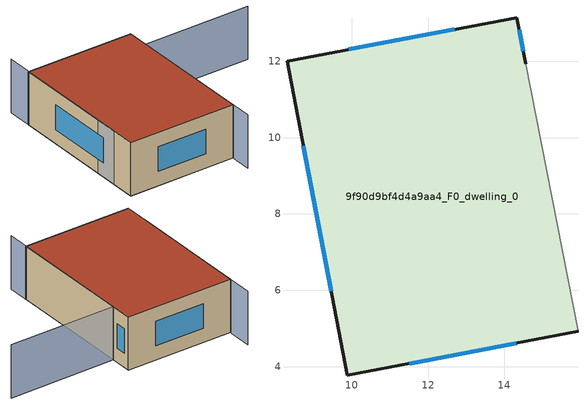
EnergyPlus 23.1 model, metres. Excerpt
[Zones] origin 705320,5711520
9f90d9bf4d4a9aa4_F0_dwelling_0
 floor ground (EU_floor_Construction): 15.93,4.93 14.56,11.93 14.32,13.15 8.31,12 9.89,3.77 z0
 wall outside (EU_wall_Construction): 15.93,4.93 9.89,3.77 8.31,12 14.32,13.15 14.56,11.93 z0:3
 wall adiabatic (EU_wall_Construction): 14.56,11.93 15.93,4.93 z0:3
 window (EU_Window_Construction): 9.92,12.31 12.7,12.84 / 14.38,12.82 14.5,12.26 / 14.31,4.62 11.51,4.08 / 9.46,5.98 8.73,9.79 z0.81:2.19
 roof outside (EU_roof_Construction): 14.32,13.15 14.56,11.93 15.93,4.93 9.89,3.77 8.31,12 z3
shading: 16.16,3.74 14.56,11.93 / 14.56,11.93 20.57,13.1 / 8.04,13.4 9.62,5.14 z0:3
[Building]
EU S2 Campaign: North Axis=0; Terrain=City; Solar Distribution=FullExterior
[Site:Location]
London: Latitude=51.5; Longitude=-0.5; Time Zone=0; Elevation=25
[SizingPeriod:WeatherFileDays]
AnnualSizingPeriod: Begin Month=1; Begin Day of Month=1; End Month=12; End Day of Month=31; Day of Week for Start Day=Monday; Use Weather File Daylight Saving Period=No; Use Weather File Rain and Snow Indicators=No
[MATERIAL]
EU_InternalMass_Material: Roughness=MediumRough; Thickness=0.1; Conductivity=1; Density=1800; Specific Heat=900; Thermal Absorptance=0.9; Solar Absorptance=0.7; Visible Absorptance=0.7
[MATERIAL:NOMASS] Roughness=MediumRough; Thermal Absorptance=0.9; Solar Absorptance=0.7; Visible Absorptance=0.7
Name | Thermal Resistance
EU_wall_NoMass | 0.735294
EU_roof_NoMass | 0.520833
EU_floor_NoMass | 1.81159
[WINDOWMATERIAL:SIMPLEGLAZINGSYSTEM]
EU_Window_SimpleGlazing: UFactor=3.92; Solar Heat Gain Coefficient=0.85; Visible Transmittance=0.85
[CONSTRUCTION]
EU_wall_Construction: EU_wall_NoMass
EU_roof_Construction: EU_roof_NoMass
EU_floor_Construction: EU_floor_NoMass
EU_InternalMass_Construction: EU_InternalMass_Material
EU_Window_Construction: EU_Window_SimpleGlazing
[ZONE]
9f90d9bf4d4a9aa4_F0_dwelling_0: Type=1; Multiplier=1; Ceiling Height=autocalculate; Volume=154.296; Floor Area=autocalculate; Part of Total Floor Area=Yes
[INTERNALMASS]
9f90d9bf4d4a9aa4_F0_dwelling_0_EU_InternalMass: Construction=EU_InternalMass_Construction; Zone or ZoneList=9f90d9bf4d4a9aa4_F0_dwelling_0; Surface Area=51.4322
[OTHEREQUIPMENT]
EU_Step8_InternalGain_9f90d9bf4d4a9aa4_F0_dwelling_0_f000: Fuel Type=Electricity; Zone or ZoneList or Space or SpaceList=9f90d9bf4d4a9aa4_F0_dwelling_0; Schedule=EU_Step8_GainSchedule_9f90d9bf4d4a9aa4_F0_dwelling_0_f000; Design Level Calculation Method=Watts/Area; Power per Zone Floor Area=1; Fraction Latent=0; Fraction Radiant=0; Fraction Lost=0; Carbon Dioxide Generation Rate=0; EndUse Subcategory=EU_Step8_InternalGains
[ZONEVENTILATION:DESIGNFLOWRATE]
EU_ConstantAir_9f90d9bf4d4a9aa4_F0_dwelling_0: Zone or ZoneList or Space or SpaceList=9f90d9bf4d4a9aa4_F0_dwelling_0; Schedule=EU_AlwaysOn; Design Flow Rate Calculation Method=AirChanges/Hour; Air Changes per Hour=0.48; Ventilation Type=Natural; Fan Pressure Rise=0; Fan Total Efficiency=1; Constant Term Coefficient=1; Temperature Term Coefficient=0; Velocity Term Coefficient=0; Velocity Squared Term Coefficient=0; Minimum Indoor Temperature=-100; Maximum Indoor Temperature=100; Delta Temperature=-100; Minimum Outdoor Temperature=-100; Maximum Outdoor Temperature=100; Maximum Wind Speed=40
[HVACTEMPLATE:THERMOSTAT]
EU_HeatOnly_9f90d9bf4d4a9aa4_F0_dwelling_0: Constant Heating Setpoint=20; Constant Cooling Setpoint=50
[HVACTEMPLATE:ZONE:IDEALLOADSAIRSYSTEM]
9f90d9bf4d4a9aa4_F0_dwelling_0: Template Thermostat=EU_HeatOnly_9f90d9bf4d4a9aa4_F0_dwelling_0; System Availability Schedule=EU_AlwaysOn; Maximum Heating Supply Air Temperature=50; Minimum Cooling Supply Air Temperature=13; Maximum Heating Supply Air Humidity Ratio=0.0156; Minimum Cooling Supply Air Humidity Ratio=0.0077; Heating Limit=NoLimit; Cooling Limit=NoLimit; Heating Availability Schedule=EU_AlwaysOn; Cooling Availability Schedule=EU_CoolingOff; Dehumidification Control Type=ConstantSensibleHeatRatio; Cooling Sensible Heat Ratio=0.7; Dehumidification Setpoint=60; Humidification Control Type=None; Humidification Setpoint=30; Outdoor Air Method=None; Outdoor Air Flow Rate per Person=0.00944; Outdoor Air Flow Rate per Zone Floor Area=0; Outdoor Air Flow Rate per Zone=0; Demand Controlled Ventilation Type=None; Outdoor Air Economizer Type=NoEconomizer; Heat Recovery Type=None; Sensible Heat Recovery Effectiveness=0.7; Latent Heat Recovery Effectiveness=0.65
[SIZING:ZONE]
9f90d9bf4d4a9aa4_F0_dwelling_0: Zone Cooling Design Supply Air Temperature Input Method=SupplyAirTemperature; Zone Cooling Design Supply Air Temperature=13; Zone Heating Design Supply Air Temperature Input Method=SupplyAirTemperature; Zone Heating Design Supply Air Temperature=50; Zone Cooling Design Supply Air Humidity Ratio=0.008; Zone Heating Design Supply Air Humidity Ratio=0.008; Cooling Design Air Flow Method=DesignDay; Cooling Design Air Flow Rate=0; Cooling Minimum Air Flow per Zone Floor Area=0.000762; Cooling Minimum Air Flow=0; Cooling Minimum Air Flow Fraction=0.2; Heating Design Air Flow Method=DesignDay; Heating Design Air Flow Rate=0; Heating Maximum Air Flow per Zone Floor Area=0.002032; Heating Maximum Air Flow=0.141576; Heating Maximum Air Flow Fraction=0.3; Account for Dedicated Outdoor Air System=No; Dedicated Outdoor Air System Control Strategy=NeutralSupplyAir; Dedicated Outdoor Air Low Setpoint Temperature for Design=autosize; Dedicated Outdoor Air High Setpoint Temperature for Design=autosize; Zone Load Sizing Method=Sensible Load Only No Latent Load; Zone Latent Cooling Design Supply Air Humidity Ratio Input Method=HumidityRatioDifference; Zone Cooling Design Supply Air Humidity Ratio Difference=0.005; Zone Latent Heating Design Supply Air Humidity Ratio Input Method=HumidityRatioDifference; Zone Humidification Design Supply Air Humidity Ratio Difference=0.005
[SCHEDULE:CONSTANT]
Name | Hourly Value
EU_AlwaysOn | 1
EU_CoolingOff | 0
[SCHEDULE:FILE]
EU_Step8_GainSchedule_9f90d9bf4d4a9aa4_F0_dwelling_0_f000: File=../../schedules/9f90d9bf4d4a9aa4/9f90d9bf4d4a9aa4_F0_dwelling_0_f000_gain.csv; Column Number=1; Rows to Skip at Top=0; Number of Hours of Data=8760; Column Separator=Comma; Interpolate to Timestep=No; Minutes per Item=60; Adjust Schedule for Daylight Savings=Yes
